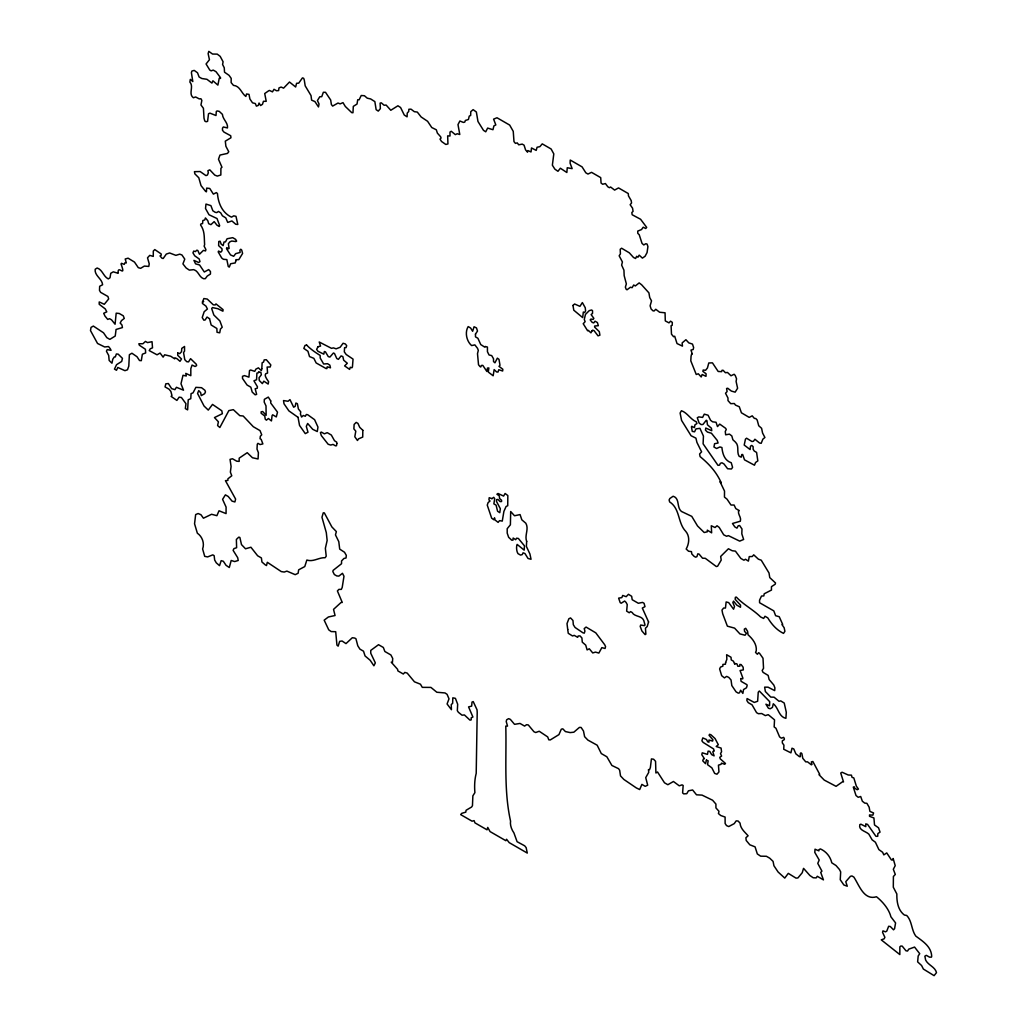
<?xml version="1.0" encoding="UTF-8"?>
<svg xmlns="http://www.w3.org/2000/svg" width="1027" height="1027" viewBox="0 0 1027 1027"><rect width="100%" height="100%" fill="white"/><g stroke="black" fill="none" stroke-linecap="round" stroke-linejoin="round"><path stroke-width="1.5" d="M177.748 353.018L177.748 355.342L181.509 358.975L180.007 361.311L176.978 358.693L174.975 357.82L174.718 358.847L170.687 356.228L164.628 354.79L163.113 357.126L160.084 353.044L157.041 354.803L149.21 350.592L150.237 348.833L152.522 347.819L152.035 341.709L147.477 342.582L145.462 341.413L142.907 343.75L138.85 343.75L139.351 345.2L145.423 349.283L145.654 352.929L142.355 354.238L141.302 360.67L139.518 360.528L137.002 356.728L131.931 353.237L129.376 354.7L128.799 366.113L127.489 369.784L124.935 370.67L117.81 367.461L116.5 370.259L114.472 369.091L116.552 364.688L121.687 361.44L122.47 358.372L118.156 354.135L116.372 353.981L115.332 356.921L114.305 356.921L112.752 359.27L111.956 363.224L109.157 360.451L108.695 355.458L106.423 351.221L107.206 349.604L111.044 350.335L110.287 348.731L108.515 346.535L104.677 346.972L97.539 343.467L90.492 330.591L91.031 327.382L93.354 326.072L103.522 332.799L106.808 337.626L109.85 339.372L115.242 336.022L116.064 329.462L122.431 327.574L121.943 324.968L120.185 323.069L121.468 320.604L124.28 318.434L123.279 315.815L119.235 313.479L116.192 313.184L115.075 324.224L111.545 319.846L109.517 318.678L107.732 319.41L104.959 316.059L103.701 313.286L106.782 311.849L105.267 308.934L99.195 304.262L99.221 301.951L104.292 304.287L108.669 298.947L107.925 296.482L100.633 292.361L99.491 290.359L99.658 286.289L102.597 284.749C102.148 278.651 94.317 275.685 95.19 269.241L97.193 267.996C102.546 269.767 103.368 276.494 108.259 278.908L110.017 277.778L110.762 273.272L113.329 271.834L118.182 273.298C117.258 263.515 126.578 279.074 121.019 263.965L121.494 263.31L124.241 264.375L124.947 262.809L126.321 262.938L125.204 259.009L128.08 258.175L134.486 262.078L138.273 267.649L140.635 268.329L144.345 266.083L148.774 266.429L149.236 263.836L147.516 257.79L149.749 255.376L153.267 256.403L153.305 251.063L154.782 249.574L161.188 253.951L161.188 255.287L160.007 255.941L162.048 258.29L163.216 258.47L166.31 254.067L169.635 252.976L175.861 255.351L179.751 254.17L181.946 254.978L184.77 259.125L182.922 263.888L186.131 267.97L189.353 270.114L193.744 269.652C198.609 271.012 198.968 277.072 203.513 278.689L205.31 278.676L207.249 276.058L210.458 274.042L210.458 271.526L208.674 269.6L204.309 271.988L199.572 264.966L195.579 263.862L193.923 260.383L198.673 262.514L199.97 261.628L199.199 258.971L194.719 255.8L192.935 252.835L193.718 251.063L195.387 251.589L196.799 250.19L197.826 250.485L199.482 254.247L203.462 250.344L205.516 250.935L205.901 249.535L204.116 246.159L204.63 244.683C204.078 237.686 205.028 231.229 200.56 224.913L200.997 223.86L202.563 223.616L202.871 220.523L204.72 219.945L205.439 217.917L207.826 220.754L208.661 223.681L210.92 224.643L214.181 221.627L216.992 225.195L219.239 226.479L219.662 225.593L217.031 218.546L209.007 214.746L205.516 208.52L205.978 204.078L210.907 205.618L212.846 210.779L215.234 212.319L216.787 212.563L218.481 211.434L220.728 212.884L222.397 215.786L225.76 217.878L227.712 222.41L231.922 220.946L235.696 224.245L237.802 224.477L235.992 216.338L233.758 215.85L231.511 217.146C222.268 212.859 218.199 203.153 217.467 193.564L216.35 192.601L213.385 194.116L209.765 188.48L206.684 188.095L206.427 191.831L205.593 191.356L201.022 185.592L198.802 177.787L194.848 173.833L194.45 171.663L200.137 171.548L205.965 175.617L207.441 175.014L208.301 172.857L207.916 170.7L209.803 169.853L214.784 175.116L217.288 176.079L220.844 174.988L220.908 168.3L221.96 167.221L218.481 159.236L219.983 155.064L227.493 153.408L228.751 151.752L225.889 146.283L225.298 141.174L230.934 137.772L230.741 135.757L223.925 132.059L222.487 130.275L222.5 128.157L223.347 126.976L227.48 127.939C228.199 122.701 222.769 119.53 222.41 114.344L219.226 111.352L217.146 110.955L216.312 111.429L215.991 115.525L209.906 113.137L208.507 113.766L207.582 121.366L206.042 121.751L204.797 121.045L204.001 118.182L203.423 108.297L200.958 104.972L201.857 100.402L200.907 98.746L199.238 98.887L195.631 96.974L193.397 97.758C187.967 93.881 194.193 86.64 189.867 82.083L190.329 79.349L192.806 81.569L191.407 72.712L191.844 71.081L194.219 70.401L197.518 72.789L199.122 77.012L201.87 78.527L206.928 79.297L211.921 83.084L212.91 80.799L217.891 85.113L219.252 78.219L220.51 78.411L220.523 77.705L216.042 71.723L213.231 70.093L211.164 70.863L209.765 70.041L206.068 63.982L209.444 59.72L208.134 53.622L208.789 51.35L212.525 54.046L217.236 54.123L220.189 56.369L223.09 61.774L222.589 64.496L224.258 67.782L224.515 72.185L229.034 75.33L231.191 78.36L231.139 82.596L233.45 85.369C240.1 85.896 241.435 93.354 245.864 96.461L246.506 93.996L249.009 94.368L249.895 98.977L252.514 102.816L255.325 103.547L256.391 106.128L258.265 105.422L259.061 103.047L260.601 105.537L262.476 104.305L263.438 101.301L266.224 101.326L264.722 93.547L268.304 91.031L269.395 90.427L272.476 91.865L274.004 89.298L276.481 90.735L278.638 90.569L278.959 87.924L281.128 87.064L283.593 88.142L289.486 82.019L295.635 87L296.572 83.315L298.729 83.148L302.426 77.911L303.658 78.27L304.274 80.029L305.186 85.844L311.014 95.562L311.617 100.145L314.904 101.57L318.486 106.949L319.038 103.971L317.42 100.556L319.769 96.769L321.733 96.679L323.351 92.289L325.508 92.302L330.681 100.017L331.387 104.536L332.645 106.089L337.999 103.034L340.142 103.868L342.992 102.649L345.303 106.449L351.722 112.636L352.967 112.739L353.301 106.384L357.024 104.048L357.717 99.76L359.129 99.773L361.234 95.498L364.418 95.729L367.255 98.181L370.606 98.926L374.855 101.596L376.139 109.658L378.27 111.096L380.362 108.657L380.118 103.111L381.287 102.828L384.124 105.242L386.126 105.062L390.799 110.274L397.924 105.781L400.581 107.514L404.266 115.011L407.09 116.847L407.231 113.098L408.72 111.468L408.862 109.26L411.005 109.17L414.33 111.673L417.296 112.071L421.134 116.962L427.591 121.289L431.764 127.528L436.308 129.787L437.399 133.138L440.622 136.745L441.058 137.99L440.005 139.107L441.52 141.469L445.808 144.46L447.939 143.947L447.669 135.872L450.006 135.988L449.98 132.021L451.251 131.276L455.32 134.627L457.233 133.754L459.788 134.498L457.991 124.588L459.878 121.006L463.382 122.418L464.795 122.097L465.347 120.467L468.428 119.504L469.249 116.102L470.648 115.46L470.777 111.648L473.139 109.645L476.361 112.007L477.966 121.481L483.486 130.339L485.732 131.803L487.645 128.08L492.96 129.71L493.897 125.897L495.823 124.922L493.602 119.145L497.004 117.758L509.674 125.076L513.243 131.34L513.988 141.623L515.438 143.369L517.261 142.907L518.712 144.807L522.23 144.114L524.065 145.179L525.542 149.826L527.519 152.189L527.891 150.584L531.036 151.945L531.498 147.965L536.197 150.391L537.07 147.259L539.907 146.643L542.243 143.87L551.127 149.005L553.797 153.896L552.372 165.193L554.862 169.134L557.956 171.291L560.37 168.223L566.853 172.51L567.251 167.748L572.155 168.633L570.101 163.177L570.242 160.045L582.078 166.875L585.826 172.806L587.97 174.051L591.539 172.343L600.718 177.632L601.052 183.011L602.644 184.257L605.417 183.551L607.83 186.798L609.435 187.723L610.603 187.017L614.608 190.098L618.524 187.915L628.28 193.551L628.46 195.862L631.194 200.573L631.541 202.974L630.154 204.745L632.555 208.16L633.068 211.395L631.823 212.525L632.17 214.746L640.578 219.252L646.676 227.378L645.752 228.507L643.21 227.224L641.516 229.56L637.754 231.088L637.78 233.334L639.218 234.721L642.029 243.386L643.788 244.952L645.816 243.72L647.087 244.079L647.921 246.596L647.061 252.603L645.059 256.288L642.401 258.111L639.192 255.145L637.947 257.225L636.663 256.314L635.585 258.483L633.505 257.482L629.32 252.835L621.617 248.226L620.205 249.279L620.411 253.887L619.153 255.787L622.413 261.975L621.643 265.107L623.941 270.191L624.159 275.595L626.354 283.888L625.366 287.149L626.2 289.306L627.022 289.781L630.462 287.213L632.106 287.676L633.698 285.005L635.341 285.942L639.166 282.9L641.631 284.787L648.91 292.862L649.744 297.612L651.529 300.872L650.117 305.815L651.105 308.999L653.044 310.86L654.16 310.95L655.752 309.268L659.616 312.247L665.06 312.786L665.291 320.912L668.988 322.863L670.567 321.169L672.326 322.375L672.197 325.277L671.08 325.752L671.491 334.199L673.596 336.715L674.7 336.24L677.024 343.557L682.48 346.138L682.121 342.941L685.908 339.719L688.809 342.877L692.48 344.071L693.636 347.537L693.186 349.514L690.978 350.091L692.301 354.033L691.659 353.853L691.055 356.318L690.799 360.849L696.242 374.483L698.309 373.789L701.223 376.973L702.134 374.496L705.985 376.331L706.101 373.777L702.879 371.363L703.187 370.028L705.575 370.285L707.436 367.987L708.784 362.98L712.43 362.839L718.181 371.479L721.66 371.646L721.955 370.349L723.059 370.246L725.447 372.737L727.488 372.454L730.993 375.766L734.125 374.264L735.242 375.458L736.539 378.783L736.102 381.466L737.604 388.232L735.152 392.147L731.352 391.069L727.694 388.219L726.59 388.501L727.103 391.569L725.537 393.264L727.963 397.988L728.002 400.607L730.723 403.662L734.356 403.521L735.473 405.1L739.286 406.743L741.417 412.79L749.222 417.398L752.213 415.832L754.319 418.361L755.833 418.58L757.169 420.004L758.735 425.756L761.585 428.285L762.586 433.047L764.897 437.476L762.856 439.171L761.2 443.305L759.505 442.984L754.922 439.248L753.433 441.276L751.931 441.507L746.59 438.221L745.461 439.12L744.203 445.05L750.121 449.569L750.467 446.219L751.777 445.423L753.112 446.629L753.15 449.312L754.306 451.084L756.591 452.406L757.823 460.892L755.564 462.497L754.46 465.205L744.511 459.839L742.649 454.499L741.738 454.576L741.224 457.169L739.119 456.27C736.346 451.841 739.594 446.154 735.512 442.175L732.88 439.749L731.815 435.949L729.452 434.126L725.653 434.806L725.255 431.533L726.294 429.414L725.498 428.208L719.722 424.1L717.488 426.59L716.037 422.264L712.571 421.815L710.581 420.287L708.091 415.216L704.278 414.151L702.609 417.398L698.784 416.911L697.294 417.771L699.117 423.047L701.107 424.575L702.943 424.485L706.268 420.274L706.935 420.659L707.436 424.78L711.416 428.233L711.75 430.724L705.767 428.041L705.433 430.146L707.436 432.072L711.429 433.227L717.244 440.416L718.078 443.022L714.599 443.703L713.932 446.976L716.602 448.504L719.914 446.963L721.904 447.528C722.572 453.729 724.484 460.532 731.237 462.728L732.585 467.349L731.429 469.005L727.617 468.748L723.945 463.922L721.942 462.779L720.286 463.37L719.619 465.115L717.963 465.321L703.097 443.818L703.444 436.116L699.939 428.323L695.947 428.901L694.599 431.789L692.262 431.404L691.441 426.873L691.774 426.295L694.445 427.643L694.945 424.857L696.948 423.522L696.28 421.789C690.452 419.35 687.461 412.854 681.453 410.723L680.105 413.021L681.581 420.428L691.081 435.743L695.921 438.144L696.922 442.393L701.595 451.841L699.592 453.985L700.093 456.604C708.964 463.896 716.345 471.842 721.172 482.677L719.991 481.624L724.523 491.073L724.459 497.094L727.039 499.173L731.006 505.04L734.087 505.027L735.807 508.609L739.247 510.586L738.516 510.881C737.758 514.643 741.648 517.415 740.339 521.215L732.482 523.488L734.818 526.902L736.975 528.148L738.208 525.76L739.645 525.554L741.982 528.982L741.815 533.847L743.638 539.457L739.697 541.126L728.387 535.632L726.59 536.261L723.701 534.81L719.195 527.416L717.039 525.76L715.062 527.519L711.275 525.76L711.634 532.833L707.295 530.125L707.295 531.793L704.214 532.525L697.526 525.952L691.762 516.363L681.427 511.446C676.395 507.312 680.105 498.429 673.147 496.234L669.848 498.506L669.116 499.956L669.643 501.933C680.221 508.686 677.653 523.025 685.702 531.293C690.016 536.338 689.22 543.553 686.177 549.021L688.539 551.217L691.453 551.627L691.813 553.938L693.995 556.249L695.626 557.186L696.909 556.66L697.821 553.81L699.092 554.118L702.545 558.213L705.267 558.303L716.332 566.545L717.603 566.224L721.211 560.113L720.672 556.441L728.413 548.765L732.2 550.742L735.435 551.14L740.839 558.431L743.907 560.203L745.512 559.253L748.388 561.114L749.261 556.621L752.303 556.506L753.715 554.824L758.388 559.176L761.251 560.203L769.018 573.002L769.762 577.598L775.513 582.989L775.167 584.247L771.444 586.687L771.47 590.05L764.178 593.811L763.831 595.917L761.508 596.045L759.556 600.179L759.569 602.721L773.793 610.872L775.629 615.712L779.223 616.713L782.69 624.377L781.983 624.609L784.153 627.741L784.91 631.335L783.511 633.377C776.72 630.103 771.611 624.262 767.772 617.869L764.999 616.277L763.639 618.434L760.635 616.983C753.163 609.563 743.561 604.826 736.308 597.059L735.383 597.329L735.152 599.344L740.506 605.108L740.506 607.265L736.795 605.134L733.548 601.103L732.854 602.592L734.498 606.495L733.573 609.204L728.695 602.618L726.14 601.95L725.46 608.035L723.611 608.048L721.981 610.077L722.687 613.735L727.373 626.162L734.587 628.126L739.941 633.916L745.05 635.225L746.424 633.312L744.562 631.425L744.318 629.127L745.705 628.306L747.566 631.271L748.054 634.789C752.65 638.858 757.002 644.378 756.244 650.848L755.564 652.35L756.501 653.429L757.425 654.238L758.568 652.723L759.505 653.262L763.01 658.243L763.536 668.307L762.162 670.515L763.035 672.338L768.17 675.432L769.133 679.515L773.832 685.073L774.897 687.872L774.692 690.606L768.029 687.179L764.64 687.153L765.372 691.53L770.789 697.102L774.063 697.192L778.979 701.248L780.725 700.889L784.23 703.033L786.297 712.276L785.912 718.309C778.671 716.846 778.479 707.654 773.292 703.752L772.432 707.423L770.211 708.746L768.414 708.232L765.924 704.201L769.518 705.742L769.711 701.685L759.351 691.03L758.247 692.211L757.631 701.248L754.267 702.442L747.078 698.565L746.86 700.53L748.221 702.622L752.046 704.83L756.578 712.661L758.375 713.701L761.739 713.547L765.333 715.614L768.235 714.664L774.538 719.85L774.153 726.962L775.95 728.259L779.596 736.898L781.406 738.195L783.627 737.373L784.307 738.554L784.32 739.607L782.317 740.814L782.343 742.932L783.922 745.153L783.742 749.248L790.918 752.842L791.997 748.208L793.794 748.978L795.848 753.831L799.442 756.681L800.341 756.668L800.303 753.497L800.97 752.83L801.869 753.613L802.806 758.35L805.746 761.867L807.53 761.841L811.343 764.82L812.01 764.409L811.317 761.918L812.858 761.495L819.7 774.319L819.032 774.73L824.219 780.071L836.068 786.335L842.641 781.714L843.526 781.971L840.741 773.049L842.05 772.227L848.225 775L851.434 775.154L852.038 777.375L853.796 777.875L856.351 786.156L858.431 789.057L857.263 789.75L854.913 788.389L854.169 786.772L853.296 787.118L856.004 795.514L858.213 797.299L860.69 796.503L862.346 801.214L864.708 803.088L866.891 803.319L869.124 807.171L869.908 811.381L873.566 812.973L872.873 815.143L869.51 814.924L869.522 816.298L873.926 817.967L874.516 824.963L878.521 827.801L880.036 832.114L877.841 833.603L877.726 836.299L875.941 836.312L867.558 824.399L865.774 823.885L865.8 826.658L860.883 824.18L859.843 824.617C858.161 830.188 865.851 831.241 868.816 834.104L872.128 839.829L875.402 842.23L878.881 849.599L882.604 852.269L883.823 854.875L886.75 852.923L891.41 859.933L892.45 860.01L893.169 858.508L895.21 865.671L893.323 869.278L895.3 874.452L893.4 876.493L893.31 887.225L896.841 893.991C896.699 901.488 897.88 910.14 904.389 915.044L906.7 915.468C912.156 921.065 911.283 929.936 915.814 936.111C922.759 941.284 931.155 946.419 931.694 956.124L931.463 957.138L929.512 957.151L926.315 955.315L924.865 956.188L925.635 960.052C928.254 965.329 935.006 966.741 936.508 972.608L934.095 975.65L923.376 969.052L921.591 965.521L917.637 961.875L918.177 956.009L919.717 953.698L914.569 947.074L908.715 949.179L907.547 951.028L905.981 950.809L902.219 946.124L900.833 946.021L899.857 946.83L899.819 954.558L881.256 939.846L884.067 938.871L884.902 937.381L882.552 932.336L882.963 930.86L885.505 931.836L886.776 931.091L888.65 926.277L890.332 926.521L893.516 929.82L894.568 928.716L895.583 922.939L890.91 916.816C888.984 909.113 882.681 901.706 876.48 896.751C863.874 900.653 859.188 885.133 853.835 877.058L851.922 875.954L850.446 876.313L845.773 881.679L847.262 886.211L843.86 884.979L840.253 879.715L840.677 871.897L839.406 869.445L836.017 865.53L831.793 862.821C830.342 856.595 826.196 851.473 820.355 848.905L818.904 849.753L818.904 850.869L815.027 849.188L814.796 852.41L819.199 860.01L817.774 863.386L821.934 871.14L820.727 872.411L823.436 879.882L817.299 876.275L816.221 877.892L813.217 877.764L809.918 875.543L803.55 868.354L802.241 872.719L797.915 877.944L796.002 878.124L788.287 873.361L784.756 878.085L778.107 872.013L773.934 865.748L773.074 861.396L769.749 858.2L766.424 856.287L760.648 856.171L757.323 853.938L755.076 846.851L749.826 844.797L746.205 840.471L745.91 837.724L748.105 835.785C744.832 832.05 740.428 828.673 740.043 823.102L738.092 821.022L736.166 820.868L734.254 823.615L728.734 826.555L726.525 825.592L725.126 823.513L725.101 817.068L720.672 815.477L718.451 813.551L718.99 811.304L715.935 807.928L715.922 804.077L712.597 800.226L702.057 795.116L696.511 794.808L692.622 789.981L688.449 790.803L686.781 793.691L683.725 793.871L682.608 792.895L683.16 785.501L682.056 784.859L679.271 785.822L673.43 781.496L667.845 784.718L664.495 782.792L657.537 772.009L655.906 772.997L655.56 761.315L653.621 759.235L651.426 758.914L650.361 767.554L649.552 769.634L648.448 769.634L648.73 772.355L645.726 777.644L647.69 785.193L645.213 786.323L641.888 784.397L639.693 789.545L636.355 787.94L623.851 779.442L620.513 775.911L619.666 770.276L618.549 768.671L611.887 765.462L606.867 756.783L601.308 753.574L597.162 745.204L587.88 740.082L584.62 736.693L583.503 731.057L581.102 727.424L579.382 727.424L573.836 732.2L570.165 732.585L565.415 731.583L562.809 728.823L561.294 729.196L558.945 734.613L550.305 739.928L548.79 739.812L547.686 736.911L539.201 731.25L535.722 732.521L533.976 731.763L528.289 724.946L526.556 724.703L524.592 726.089L520.009 723.444L514.54 724.33L510.38 719.401L508.635 718.643L506.658 719.786L506.221 721.557L507.531 726.102L505.785 726.102C506.645 757.785 503.654 790.11 510.56 821.164A12.106 6.996 60 0 0 513.936 832.936L517.095 841.704L524.694 845.824L526.145 847.622L527.275 853.065L509.212 842.641L506.555 839.239L505.875 840.715L490.072 831.588L487.735 827.428L487.042 829.829L474.962 822.871L474.089 820.624L472.061 821.189L460.687 814.616L461.714 813.358L465.783 812.139L466.078 810.277L471.586 807.029L472.459 805.682L472.869 795.835L474.898 792.639A68.565 39.591 60 0 1 476.207 773.382L477.208 712.289L477.029 709.785L473.216 701.582L472.009 702.096L471.675 706.101L468.569 706.91L472.921 717.026L471.188 717.847L471.2 719.85L469.981 720.158L464.435 714.959L462.009 715.177L458.376 712.276L457.323 710.671L457.67 704.24L455.41 698.334L452.817 697.834L452.637 703.354L451.251 704.561L451.431 709.696L447.079 703.97L449.004 698.848L447.092 694.342L445.012 692.943L436.834 692.249L430.929 687.41L422.277 687.358L420.454 684.2L414.459 681.812L407.205 673.096L404.805 672.415L403.316 674.02L397.898 670.913L397.59 669.334L391.236 662.171L392.442 662.518L392.712 658.461L390.889 654.956L384.868 651.503L383.341 647.472L378.527 644.699L370.747 650.412L370.76 653.236L375.33 662.89L373.905 665.804L370.195 660.297L365.06 655.945L363.519 651.195L359.899 649.115L357.781 645.778L355.945 638.755L354.726 638.062L352.312 637.728L345.996 643.608L342.068 640.989L339.655 641.374L338.153 646.15L336.933 645.097L335.701 631.708L331.156 631.566L328.73 629.821L324.173 620.167L328.409 616.97L335.059 615.52L333.531 609.383L341.054 602.49L342.261 602.49L337.408 590.949L338.91 589.37L341.323 589.37L342.209 587.431L343.981 576.263L342.479 573.297L338.871 576.096L336.766 575.929L334.366 574.542L332.851 571.577L333.146 570.357L341.542 563.72L341.542 560.935L343.929 558.495L346.035 557.969L346.317 555.363L344.507 552.244L339.706 549.111L338.782 541.653L335.47 534.887L336.368 531.601L331.862 526.915L324.314 512.845L323.261 512.845L321.964 517.274L326.304 532.628L327.151 540.459L325.366 548.315L326.214 556.172L325.161 557.712C318.896 557.34 313.376 562.218 306.855 560.062L304.762 566.57L298.652 569.831L298.125 573.259L295.198 574.658L286.892 571.115L284.222 572.052L281.282 571.59L267.315 562.295L266.506 565.556L265.171 564.786L261.936 561.987L261.397 557.943L257.636 555.774L250.909 547.237L245.517 548.79L241.486 544.592L239.869 537.455L238.79 537.134L236.364 539.457L236.621 547.699L233.925 548.636L233.103 550.344L237.686 557.661L238.225 560.472L234.708 561.564L231.191 560.485L229.291 567.507L226.043 565.325L223.347 561.268L221.177 560.652L219.534 565.659L216.286 562.847L214.669 560.036L214.142 555.658L212.782 554.875L207.608 556.916L204.707 556.339L202.614 548.957C204.732 543.283 202.242 536.556 197.351 533.193L194.552 523.783L195.656 514.566L198.147 513.526L200.971 514.745L203.436 518.211L211.588 514.283L216.89 515.682L219.021 510.778L226.068 513.603L226.081 507.081L222.577 499.353L225.401 494.86L228.212 496.477L232.076 501.15L234.901 501.946L235.607 499.096L225.439 480.649L227.891 480.431L227.904 478.813L231.768 475.771L230.369 472.125L231.088 466.451L230.048 459.364L232.5 458.761L236.711 461.187L239.163 461.393L239.163 458.158L247.225 452.702L252.462 457.747L258.059 458.966L258.406 452.714L257.007 449.081L257.276 444.242L257.97 443.356L260.075 444.563L262.873 443.908L261.179 439.363L260.049 438.722L260.332 436.282L261.718 434.819L260.024 430.608L253.297 426.706L243.168 415.999L239.805 415.665L233.334 409.657L228.841 410.62L219.842 427.502L217.583 425.55L218.43 421.815L214.476 417.578L222.371 413.688L221.806 410.774L212.512 404.42L208.276 410.094L204.052 406.024L197.569 393.508L198.712 390.594L200.676 392.712L201.241 395.626L204.63 393.7L205.477 391.916L204.912 390.299L201.536 387.692L195.887 387.346L193.05 392.84L191.073 393.636L190.778 398.669L188.223 399.798L187.62 409.876L185.361 408.579L185.938 403.688L181.42 397.5L179.16 397.167L176.875 400.414L171.111 396.371L171.971 395.549L170.867 391.428L169.096 389.233L165.052 386.909L165.822 383.828L168.351 383.533L171.625 388.642L174.911 389.644L176.439 387.295L183.512 390.183L180.983 383.764L183.011 375.279L186.285 375.998L185.784 373.379L190.817 375.689L190.817 368.693L192.075 365.06L195.091 366.498L196.593 365.625L196.337 364.315L190.573 358.667L188.557 361.863L186.798 361.722L184.783 359.694L183.538 352.582L184.539 351.131L184.539 346.484L181.779 348.371L181.522 351.709L179.764 353.596L177.748 353.018M209.547 318.691L211.151 324.981L216.864 328.486L217.044 332.299L219.714 332.812L220.433 329.089L222.217 327.228L219.894 320.95L213.834 314.994L211.703 308.613L212.422 307.587L217.942 308.729L222.91 311.194L223.09 309.653L215.978 303.902L215.272 304.929L213.308 304.826L207.261 299.075L203.872 298.549L202.614 301.72L203.68 301.527L202.435 301.822L202.435 303.466L205.991 306.149L207.415 309.024L204.193 311.695L202.216 317.561L203.821 320.142L205.079 320.039L207.043 317.048L209.547 318.691M261.795 368.77L261.346 370.593L258.393 367.846L255.89 369.129L254.747 371.338L250.652 370.015L249.51 370.529L248.919 377.14L244.465 375.612L242.513 376.318L242.5 378.424L247.058 385.009L250.832 387.192L252.193 392.057L255.158 394.83L256.647 394.368L255.171 388.771L257.225 388.245L257.456 386.794L253.939 380.824L256.557 379.708L256.917 373.109L258.509 372.724L258.611 371.748L260.884 372.416L261.346 374.765L259.061 377.756L259.292 380.503L262.36 383.597L263.836 381.171L268.15 384.059L268.599 381.71C267.071 379.387 262.399 373.648 267.572 373.032L267.123 367.05L270.165 366.998L270.833 364.932L266.327 359.72L264.17 359.899L263.605 362.03L262.142 362.736L261.795 368.77M270.717 400.928L270.717 403.02L277.508 412.174L276.302 416.911L272.668 414.805L272.065 415.691L271.449 420.954L268.419 418.502L266.429 420.171L265.223 419.132L264.773 416.051L261.128 413.252L261.128 411.853L262.655 411.506L266.134 415.267L266.006 405.896L264.196 402.058L264.35 399.349L268.304 397.09L270.717 400.928M475.475 334.083L475.475 336.869L477.902 338.281L480.752 344.571L484.795 347.165L485.206 346.471L487.427 347.062L487.44 351.722L489.057 354.983L491.689 355.586L493.512 358.731L493.525 361.53L494.937 362.826L497.35 358.166L498.981 359.334L500.008 365.291L498.994 366.344L502.845 369.271L502.652 371.017L498.801 369.72L498.005 372.056L496.58 371.941L494.154 369.592L493.153 375.792L488.274 372.044L488.878 367.948L487.466 368.064L486.849 371.453L482.793 365.355L481.368 365.471L480.764 366.986L479.943 366.523L478.518 364.765L477.504 353.647L478.312 350.387L477.504 348.281L474.859 344.892L471.611 345.573C466.605 341.272 464.602 332.401 468.184 326.586L470.61 327.998L472.638 331.272L474.063 326.753L476.489 327.934L477.504 331.079L475.475 334.083M491.959 498.647L489.211 497.697L488.929 499.905L490.033 501.022L488.095 502.601L487.26 505.13L491.663 518.173L493.871 519.765L494.552 517.775L494.975 519.919L498.134 522.384L499.52 520.625L502.267 521.1L503.898 511.407L506.08 506.504L507.723 505.72L507.839 495.553L505.104 493.486L503.602 496.08L497.992 493.461L496.901 494.244L499.225 495.759L499.635 498.519L501.561 500.252L501.561 501.523L500.046 501.6L497.992 499.456L496.619 499.61L496.49 501.433L500.329 508.712L499.79 512.678L497.582 511.253L496.08 505.143L493.871 503.872L494.706 498.66L493.743 497.312L491.959 498.647M572.976 305.468L573.785 310.205L582.681 317.6L583.323 312.028L584.62 312.593L585.583 310.937L585.262 307.779L582.36 302.58L579.934 306.354L574.594 304.005L572.976 305.468M298.035 417.321L299.537 425.422L305.276 433.612L307.984 432.239L306.303 426.385L307.664 423.471L312.721 429.312L317.279 431.545L317.959 427.065L314.583 419.671L307.676 414.715L306.328 414.51L305.314 416.269L303.286 415.486L301.591 417.039L300.41 414.022L300.757 411.878L298.395 408.964L297.394 403.714L295.879 403.033L295.185 406.333L293.658 407.205L289.961 399.619L288.086 401.262L283.516 400.569L284.004 403.778L288.895 410.89L298.035 417.321M317.985 346.754L320.565 346.06L319.217 342.004L331.516 348.346L333.403 347.883L336.099 348.821L340.142 347.28L343.082 343.262L345.354 343.968L346.702 345.675L346.048 347.614L344.571 347.691L344.315 351.876L346.202 354.52L353.057 359.103L352.428 366.973L351.889 367.756L350.284 367.281L349.616 369.399L344.623 365.894L347.306 363.237L343.673 360.195L342.851 356.613L341.092 355.907L338.409 359.334L336.792 358.551L334.494 353.493L333.416 353.018L329.898 357.075L328.281 356.6L325.431 351.837L324.352 351.529L323.813 354.174L317.972 351.273L316.624 349.398L317.985 346.754M235.761 260.961L235.234 262.925L230.626 263.759L229.291 267.084L228.251 266.481L226.839 259.6L223.411 259.292L221.704 258.008L218.173 251.885L218.584 251.063L220.818 252.193L222.012 250.768L222.025 248.804L218.623 245.633L218.777 241.499L220.099 241.204L221.139 244.067L223.103 245.646L224.04 241.974L225.491 241.91L227.083 238.765L232.718 237.673L235.581 239.33L236.621 241.127L235.838 241.576L231.781 241.037L229.945 241.781L228.366 243.72L229.124 248.38L228.341 248.829L226.774 247.623L226.505 248.675L230.536 254.927L233.681 256.288L235.658 253.656L240.113 252.462L239.869 250.203L240.78 249.24L241.692 250.062L242.603 253.438L238.79 259.677L235.902 259.677L235.761 260.961M306.598 345.033C310.59 349.141 315.071 352.274 320.18 355.445L320.18 357.987L323.646 363.994L327.549 363.699L329.86 365.163L330.489 367.833L327.228 366.793L326.92 368.552L326.072 368.552L316.162 362.955L313.838 358.333L309.512 356.562L307.946 351.273L303.825 348.41L305.006 345.444L306.598 345.033M362.826 430.313L362.724 437.066L358.487 438.876L357.46 440.506L354.803 436.745L355.791 431.186L353.879 428.875L354.135 424.446L356.189 422.392L357.948 423.419L359.732 427.335L362.826 430.313M706.435 760.057L705.536 763.677L702.75 760.814L703.354 759.017L704.432 758.735L701.8 754.704L702.25 752.817L707.487 754.383L708.091 751.148L709.773 751.405L711.634 754.614L714.099 755.859L712.841 751.918A2.94 1.695 60 0 1 714.214 751.096L713.598 748.953L703.136 742.393L701.89 740.788L702.802 737.912L706.486 739.504L707.731 741.828L708.964 742.174L708.951 740.031L712.622 741.083L712.931 739.825L709.079 735.293L709.529 734.305L710.902 734.754L715.062 738.567L718.309 744.703L716.178 746.513L721.082 748.092L721.57 751.751L720.505 753.638L721.596 756.052L719.773 757.323L720.248 758.85L725.473 763.472L724.715 764.281L721.493 763.151L721.044 764.319L718.451 765.166L718.951 771.919L716.974 774.204L714.664 773.408L711.865 767.849L707.539 764.653L708.142 760.853L706.435 760.057M526.671 541.396L526.376 546.403L529.919 553.977L531.049 559.279L528.019 558.457L524.977 553.553L523.064 552.821L522.268 554.593L520.509 555.068L517.955 553.604L517.146 551.833A13.248 7.651 60 0 1 517.133 544.4L524.168 550.125L524.463 545.851L518.391 538.469L516.632 538.199L515.682 539.676L513.128 538.02L512.974 540.151L511.69 540.163L508.647 537.301L507.21 533.129L507.197 528.687L510.393 524.81L510.689 511.536L514.514 515.772L520.06 514.578L521.832 519.816L525.811 523.218C529.239 529.072 524.296 535.298 526.671 541.396M591.873 331.053L590.936 332.838L588.317 330.373L587.611 330.771L583.22 323.723L585.12 321.695L584.286 319.436L585.467 314.416L589.228 310.642L591.591 309.987L592.528 310.667L592.54 313.376L591.128 314.583L593.85 318.331L593.144 319.41L590.897 319.063L590.191 319.872L592.207 322.401L593.747 322.889L595.031 321.194L597.393 322.555L598.343 325.687L594.697 326.021L594.582 327.035L599.306 331.682L599.909 335.174L598.035 335.855L594.12 330.72L592.695 330.168L591.873 331.053M648.563 621.938L647.215 626.534L645.444 628.203L645.88 634.147L645.123 634.609L641.901 630.963L640.193 626.393L640.694 625.032L644.404 625.661L645.033 624.981L643.711 620.334C641.734 615.52 634.429 616.919 632.157 612.503L630.617 611.617L629.217 612.747L626.65 611.116L627.24 604.595L626.085 602.438L624.66 601.026L621.219 603.221L620.192 602.631L618.626 598.15L621.836 597.611L622.721 595.442L626.175 596.687L628.46 594.286L631.656 596.289L632.196 599.717L638.332 603.26L642.53 602.413L644.057 603.285L644.982 606.636L642.324 608.074L648.563 621.938M725.601 662.608L725.434 664.199L722.88 664.43L722.892 666.138L720.518 667.114L719.619 668.936L721.673 675.676L724.446 677.897L726.628 676.382L728.823 677.448L731.044 680.002L731.815 685.574L736.077 691.864L738.285 693.135L739.556 692.801L740.634 690.221L742.855 693.418L743.535 689.553L746.436 687.808L747.142 685.664L746.95 684.701L741.083 681.325L740.698 678.539L742.701 678.847L742.88 678.102L740.069 670.541L743.343 669.874L743.137 667.216L741.109 664.559L739.838 664.456L739.851 666.164L737.848 666.279L736.924 663.84L734.908 663.519L734.741 664.264L733.432 661.183L731.237 659.912L731.031 657.254L726.641 654.712L726.859 659.295L725.601 662.608M336.792 443.613L336.497 445.731L335.444 445.821L333.018 444.421L330.745 445.05L328.165 444.267L321.323 435.576L320.411 432.598L321.323 432.059L324.352 433.818L327.228 432.662L331.323 435.024L334.507 440.724L336.779 442.213L336.792 443.613M567.726 629.423L568.252 633.312L572.54 635.97L574.234 635.354L577.662 637.318L578.162 636.008L580.024 635.893L581.911 637.972L582.283 642.157L585.711 645.123L587.11 649.911L589.305 648.782L592.746 652.941L595.455 652.106L598.857 653.069L601.848 647.639L605.07 648.486L605.558 646.586L604.685 644.712L595.788 632.85L586.083 627.073L584.222 628.575L584.928 631.156L584.26 633.158L582.9 632.773L575.043 627.458L573.323 624.686L572.963 620.501L570.563 617.933L568.868 618.742L567.007 623.633L567.726 629.423"/></g></svg>
